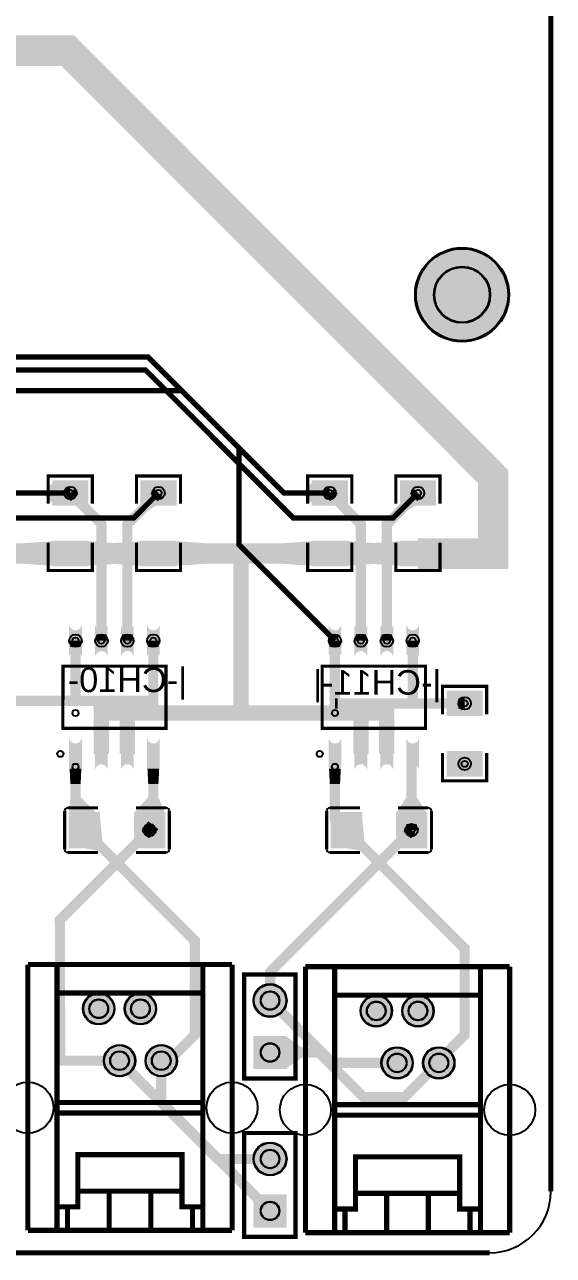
# Model space of a CAD drawing. Header units: millimetres. Extents: x 6 to 157, y 23 to 115.
# Drawn here: x 131.2 to 157.1, y 22.9 to 83.1 of the extents above; entities that cross this region are included whole.
import ezdxf

# ---------------------------------------------------------------- set-up
doc = ezdxf.new("R2010")
doc.units = ezdxf.units.MM
for name, color, linetype, true_color in [('BoardOutLine', 7, 'Continuous', 0xff00ff), ('BottomLayer', 7, 'Continuous', 0x0000ff), ('BottomSilkLayer', 7, 'Continuous', 0x66cc33), ('BottomSolderMaskLayer', 7, 'Continuous', 0xaa00ff), ('Document', 7, 'Continuous', 0xffffff), ('Hole', 7, 'Continuous', 0x222222), ('Multi-Layer', 7, 'Continuous', 0xc0c0c0), ('TopLayer', 7, 'Continuous', 0xff0000), ('TopPasteMaskLayer', 7, 'Continuous', 0x808080), ('TopSilkLayer', 7, 'Continuous', 0xffcc00), ('TopSolderMaskLayer', 7, 'Continuous', 0x800080)]:
    doc.layers.add(name, color=color, linetype=linetype, true_color=true_color)
doc.styles.get("Standard").update_dxf_attribs({"font": 'arial.ttf'})

msp = doc.modelspace()

# ---------------------------------------------------------------- hatches: boundary and pattern name
at = {"layer": 'BottomLayer'}
for points in [[(133.2617399034798, 59.937139954279814), (133.69279400558798, 60.368191516383035), (133.8695707391414, 60.11391668783335), (133.5160172720348, 59.76036322072639)], [(137.57974853949713, 60.368191516383035), (138.01080264160532, 59.937139954279814), (137.75652527305056, 59.76036322072639), (137.4029718059437, 60.11391668783335)], [(145.96176530353068, 59.937139954279814), (146.39281940563887, 60.368191516383035), (146.5695961391923, 60.11391668783335), (146.21604267208545, 59.76036322072639)], [(150.2797739395478, 60.368191516383035), (150.7108280416562, 59.937139954279814), (150.45655067310122, 59.76036322072639), (150.10299720599437, 60.11391668783335)], [(135.30607061214118, 52.93293624587238), (134.69646939293875, 52.93293624587238), (134.75127000253997, 53.23773685547371), (135.2512700025402, 53.23773685547371)], [(136.57607315214636, 52.93293624587238), (135.96647193294393, 52.93293624587238), (136.02127254254492, 53.23773685547371), (136.52127254254515, 53.23773685547371)], [(146.21539497079016, 52.71778257556514), (146.64719075438143, 53.14808991617974), (146.3082194564388, 53.24059944119881), (146.12405892811785, 53.057071374142765)], [(148.00609601219207, 52.93293624587238), (147.39649479298964, 52.93293624587238), (147.45129540259063, 53.23773685547371), (147.95129540259086, 53.23773685547371)], [(149.27609855219703, 52.93293624587238), (148.66649733299482, 52.93293624587238), (148.7212979425958, 53.23773685547371), (149.22129794259604, 53.23773685547371)], [(134.03606807213623, 52.93293624587238), (133.4264668529338, 52.93293624587238), (133.4812674625348, 52.62813563627117), (133.98126746253502, 52.62813563627117)], [(137.84607569215132, 52.93293624587238), (137.2364744729491, 52.93293624587238), (137.2912750825501, 52.62813563627117), (137.79127508255033, 52.62813563627117)], [(146.7360934721869, 52.93293624587238), (146.1264922529847, 52.93293624587238), (146.18129286258568, 52.62813563627117), (146.6812928625859, 52.62813563627117)], [(150.5461010922022, 52.93293624587238), (149.93649987299978, 52.93293624587238), (149.991300482601, 52.62813563627117), (150.49130048260122, 52.62813563627117)], [(152.78130556261112, 49.560843281686516), (152.78130556261112, 50.17044450088895), (152.4765049530099, 50.11564389128773), (152.4765049530099, 49.61564389128773)], [(137.14033274066537, 43.88073152146296), (137.5713868427738, 43.44967741935477), (137.31710947421902, 43.272900685801346), (136.96355600711195, 43.626454152908195)], [(149.9673583947167, 43.88073152146296), (150.39841249682513, 43.44967741935477), (150.14413512827036, 43.272900685801346), (149.7905816611633, 43.626454152908195)], [(144.04368808737627, 35.33502921005834), (142.46888493776987, 35.33502921005834), (143.00628651257284, 36.122430784861535), (143.50628651257307, 36.122430784861535)], [(143.8130632461266, 35.89180594361187), (142.69950977901954, 34.77825247650492), (143.63628651257318, 34.60147574295138), (143.98983997968003, 34.95502921005834)], [(135.88878333756657, 33.14498602997196), (135.8882880365761, 31.644986029972074), (135.1384531369065, 32.145234950469785), (135.13861823723664, 32.645234950469785)], [(136.4188696977394, 32.92531369062738), (135.3582016764035, 31.864660909321742), (136.24208534417062, 31.687876555753064), (136.5956388112777, 32.04142748285494)], [(149.47756159512323, 31.53702311404618), (149.47756159512323, 33.03702311404618), (148.72756159512323, 32.53702311404618), (148.72756159512323, 32.03702311404618)], [(143.25628651257307, 26.80061214122418), (143.25628651257307, 28.375415290830574), (142.46888493776987, 27.83801371602749), (142.46888493776987, 27.338013716027376)]]:
    msp.add_hatch(color=256, dxfattribs=at).paths.add_polyline_path(points)
at = {"layer": 'BottomSolderMaskLayer'}
for points in [[(150.35350520701047, 69.85013970027933, 1), (154.95510541021088, 69.85013970027933, 1)], [(142.44348488696983, 35.33502667005325, 1), (144.0690881381763, 35.33502667005325, 1)], [(134.09302768605534, 34.9349758699517, 1), (135.64382778765554, 34.9349758699517, 1)], [(136.13315976631947, 34.9349758699517, 1), (137.68395986791967, 34.9349758699517, 1)], [(147.68205486410983, 34.827025654051226, 1), (149.23285496571003, 34.827025654051226, 1)], [(149.72218694437396, 34.827025654051226, 1), (151.27298704597416, 34.827025654051226, 1)], [(135.11309372618751, 32.39497078994157, 1), (136.66389382778772, 32.39497078994157, 1)], [(137.15297180594365, 32.39497078994157, 1), (138.70377190754385, 32.39497078994157, 1)], [(142.4434848869696, 33.60787565446094), (144.06908813817654, 33.60787565446094), (144.06908813817654, 31.982272403254456), (142.4434848869696, 31.982272403254456)], [(148.702120904242, 32.287020574041094, 1), (150.2529210058422, 32.287020574041094, 1)], [(150.74199898399814, 32.287020574041094, 1), (152.29279908559835, 32.287020574041094, 1)], [(142.44348488696983, 27.58801117602229, 1), (144.0690881381763, 27.58801117602229, 1)], [(142.4434848869696, 25.860860160429866), (144.06908813817654, 25.860860160429866), (144.06908813817654, 24.235256909223494), (142.4434848869696, 24.235256909223494)]]:
    msp.add_hatch(color=256, dxfattribs=at).paths.add_polyline_path(points)
at = {"layer": 'Multi-Layer'}
for points in [[(150.40430530861067, 69.85013970027933, 1), (154.90430530861067, 69.85013970027933, 1)], [(142.46888493776993, 35.33502667005325, 1), (144.0436880873762, 35.33502667005325, 1)], [(134.11842773685544, 34.9349758699517, 1), (135.61842773685544, 34.9349758699517, 1)], [(136.15855981711957, 34.9349758699517, 1), (137.65855981711957, 34.9349758699517, 1)], [(147.70745491490993, 34.827025654051226, 1), (149.20745491490993, 34.827025654051226, 1)], [(149.74758699517406, 34.827025654051226, 1), (151.24758699517406, 34.827025654051226, 1)], [(135.13849377698762, 32.39497078994157, 1), (136.63849377698762, 32.39497078994157, 1)], [(137.17837185674375, 32.39497078994157, 1), (138.67837185674375, 32.39497078994157, 1)], [(142.46888493776987, 33.582473964947894), (144.04368808737627, 33.582473964947894), (144.04368808737627, 32.00767081534161), (142.46888493776987, 32.00767081534161)], [(148.7275209550421, 32.287020574041094, 1), (150.2275209550421, 32.287020574041094, 1)], [(150.76739903479825, 32.287020574041094, 1), (152.26739903479825, 32.287020574041094, 1)], [(142.46888493776993, 27.58801117602229, 1), (144.0436880873762, 27.58801117602229, 1)], [(142.46888493776987, 25.83545847091682), (144.04368808737627, 25.83545847091682), (144.04368808737627, 24.26065532131065), (142.46888493776987, 24.26065532131065)]]:
    msp.add_hatch(color=256, dxfattribs=at).paths.add_polyline_path(points)
at = {"layer": 'TopLayer'}
for points in [[(132.62671323342647, 60.67240792481584), (132.62671323342647, 59.63242824485644), (132.23672085344174, 60.022420624841175), (132.23672085344174, 60.282415544831)], [(132.6267716535433, 59.549123698247286), (134.32776225552448, 59.549123698247286), (134.32776225552448, 60.7566421132841), (132.6267716535433, 60.7566421132841)], [(133.4775158750317, 59.84786639573281), (133.47701803403606, 60.457465074930155), (133.17235966471935, 60.282415544831), (133.172573025146, 60.022420624841175)], [(136.94478028956064, 59.549123698247286), (138.64577089154182, 59.549123698247286), (138.64577089154182, 60.7566421132841), (136.94478028956064, 60.7566421132841)], [(137.57961899923794, 60.368061976123954), (138.01093218186452, 59.93726949453901), (137.67185674371353, 59.845143510287016), (137.48790195580386, 60.028877317754564)], [(145.32673863347713, 60.67240792481584), (145.32673863347713, 59.63242824485644), (144.9367462534924, 60.022420624841175), (144.9367462534924, 60.282415544831)], [(145.3267970535942, 59.549123698247286), (147.02778765557537, 59.549123698247286), (147.02778765557537, 60.7566421132841), (145.3267970535942, 60.7566421132841)], [(146.1775412750826, 59.84786639573281), (146.17704343408695, 60.457465074930155), (145.87238506477024, 60.282415544831), (145.87259842519688, 60.022420624841175)], [(149.64480568961153, 59.549123698247286), (151.34579629159248, 59.549123698247286), (151.34579629159248, 60.7566421132841), (149.64480568961153, 60.7566421132841)], [(150.27964439928883, 60.368061976123954), (150.71095758191518, 59.93726949453901), (150.37188214376442, 59.845143510287016), (150.18792735585475, 60.028877317754564)], [(136.94472186944358, 59.54910337820672), (137.7119837439675, 59.54910337820672), (136.98585979171958, 59.15911099822199), (136.6181813563628, 59.15911099822199)], [(149.64474726949447, 59.54910337820672), (150.41200914401838, 59.54910337820672), (149.68588519177047, 59.15911099822199), (149.31820675641347, 59.15911099822199)], [(132.62671323342647, 56.59157480314957), (132.62671323342647, 57.79913131826254), (131.12671323342647, 57.69581661163318), (131.12671323342647, 56.69581661163318)], [(132.6267716535433, 57.79911099822198), (134.32776225552448, 57.79911099822198), (134.32776225552448, 56.59159258318516), (132.6267716535433, 56.59159258318516)], [(134.32782067564153, 57.79913131826254), (134.32782067564153, 56.59157480314957), (135.82782067564153, 56.69581661163318), (135.82782067564153, 57.69581661163318)], [(136.94472186944358, 56.59157480314957), (136.94472186944358, 57.79913131826254), (135.4447218694438, 57.69581661163318), (135.4447218694438, 56.69581661163318)], [(136.94478028956064, 57.79911099822198), (138.64577089154182, 57.79911099822198), (138.64577089154182, 56.59159258318516), (136.94478028956064, 56.59159258318516)], [(138.64582931165887, 57.79913131826254), (138.64582931165887, 56.59157480314957), (140.14582931165864, 56.69581661163318), (140.14582931165864, 57.69581661163318)], [(145.32673863347713, 56.59157480314957), (145.32673863347713, 57.79913131826254), (143.82673863347713, 57.69581661163318), (143.82673863347713, 56.69581661163318)], [(145.3267970535942, 57.79911099822198), (147.02778765557537, 57.79911099822198), (147.02778765557537, 56.59159258318516), (145.3267970535942, 56.59159258318516)], [(147.0278460756922, 57.79913131826254), (147.0278460756922, 56.59157480314957), (148.5278460756922, 56.69581661163318), (148.5278460756922, 57.69581661163318)], [(149.64474726949447, 56.59157480314957), (149.64474726949447, 57.79913131826254), (148.14474726949447, 57.69581661163318), (148.14474726949447, 56.69581661163318)], [(149.64480568961153, 57.79911099822198), (151.34579629159248, 57.79911099822198), (151.34579629159248, 56.59159258318516), (149.64480568961153, 56.59159258318516)], [(134.01826263652535, 53.66370332740655, -0.7853981633974483), (133.44427228854468, 53.66370332740655), (133.44427228854468, 52.20218440436872, -0.7853981633974483), (134.01826263652535, 52.20218440436872)], [(135.2882651765303, 53.66370332740655, -0.7853981633974483), (134.71427482854963, 53.66370332740655), (134.71427482854963, 52.20218440436872, -0.7853981633974483), (135.2882651765303, 52.20218440436872)], [(136.55826771653548, 53.66370332740655, -0.7853981633974483), (135.9842773685548, 53.66370332740655), (135.9842773685548, 52.20218440436872, -0.7853981633974483), (136.55826771653548, 52.20218440436872)], [(137.82827025654043, 53.66370332740655, -0.7853981633974483), (137.25427990855977, 53.66370332740655), (137.25427990855977, 52.20218440436872, -0.7853981633974483), (137.82827025654043, 52.20218440436872)], [(146.718288036576, 53.66370332740655, -0.7853981633974483), (146.14429768859534, 53.66370332740655), (146.14429768859534, 52.20218440436872, -0.7853981633974483), (146.718288036576, 52.20218440436872)], [(147.9882905765812, 53.66370332740655, -0.7853981633974483), (147.41430022860052, 53.66370332740655), (147.41430022860052, 52.20218440436872, -0.7853981633974483), (147.9882905765812, 52.20218440436872)], [(149.25829311658615, 53.66370332740655, -0.7853981633974483), (148.68430276860548, 53.66370332740655), (148.68430276860548, 52.20218440436872, -0.7853981633974483), (149.25829311658615, 52.20218440436872)], [(150.52829565659133, 53.66370332740655, -0.7853981633974483), (149.95430530861066, 53.66370332740655), (149.95430530861066, 52.20218440436872, -0.7853981633974483), (150.52829565659133, 52.20218440436872)], [(151.93081026162054, 49.26210312420619), (153.6318008636017, 49.26210312420619), (153.6318008636017, 50.46962153924301), (151.93081026162054, 50.46962153924301)], [(134.01826263652535, 48.128016256032424, -0.7853981633974483), (133.44427228854468, 48.128016256032424), (133.44427228854468, 46.666497332994595, -0.7853981633974483), (134.01826263652535, 46.666497332994595)], [(135.2882651765303, 48.128016256032424, -0.7853981633974483), (134.71427482854963, 48.128016256032424), (134.71427482854963, 46.666497332994595, -0.7853981633974483), (135.2882651765303, 46.666497332994595)], [(136.55826771653548, 48.128016256032424, -0.7853981633974483), (135.9842773685548, 48.128016256032424), (135.9842773685548, 46.666497332994595, -0.7853981633974483), (136.55826771653548, 46.666497332994595)], [(137.82827025654043, 48.128016256032424, -0.7853981633974483), (137.25427990855977, 48.128016256032424), (137.25427990855977, 46.666497332994595, -0.7853981633974483), (137.82827025654043, 46.666497332994595)], [(146.718288036576, 48.128016256032424, -0.7853981633974483), (146.14429768859534, 48.128016256032424), (146.14429768859534, 46.666497332994595, -0.7853981633974483), (146.718288036576, 46.666497332994595)], [(147.9882905765812, 48.128016256032424, -0.7853981633974483), (147.41430022860052, 48.128016256032424), (147.41430022860052, 46.666497332994595, -0.7853981633974483), (147.9882905765812, 46.666497332994595)], [(149.25829311658615, 48.128016256032424, -0.7853981633974483), (148.68430276860548, 48.128016256032424), (148.68430276860548, 46.666497332994595, -0.7853981633974483), (149.25829311658615, 46.666497332994595)], [(150.52829565659133, 48.128016256032424, -0.7853981633974483), (149.95430530861066, 48.128016256032424), (149.95430530861066, 46.666497332994595, -0.7853981633974483), (150.52829565659133, 46.666497332994595)], [(151.93081026162054, 47.51209042418077), (153.6318008636017, 47.51209042418077), (153.6318008636017, 46.30457200914395), (151.93081026162054, 46.30457200914395)], [(134.01826263652538, 46.66651511303019), (133.44427228854465, 46.66651511303019), (133.4812674625348, 45.91651511303007), (133.98126746253502, 45.91651511303007)], [(137.82827025654046, 46.66651511303019), (137.25427990855997, 46.66651511303019), (137.2912750825501, 45.91651511303007), (137.79127508255033, 45.91651511303007)], [(146.71828803657604, 46.66651511303019), (146.14429768859554, 46.66651511303019), (146.18129286258568, 45.91651511303007), (146.6812928625859, 45.91651511303007)], [(133.42827787655574, 44.529029718059405), (134.73126746253502, 44.529029718059405), (133.98126746253502, 45.279029718059405), (133.4812674625348, 45.279029718059405)], [(138.09826517653028, 44.529029718059405), (136.61332994665986, 44.529029718059405), (137.2912750825501, 45.279029718059405), (137.79127508255033, 45.279029718059405)], [(150.92529083058162, 44.529029718059405), (149.4403556007112, 44.529029718059405), (149.93288544577103, 45.279029718059405), (150.43288544577103, 45.279029718059405)], [(134.91325882651768, 44.52905765811522), (134.91325882651768, 42.801041402082774), (133.4282702565406, 42.801041402082774), (133.4282702565406, 44.52905765811522)], [(134.91321310642638, 44.529029718059405), (134.0358674117349, 42.8010693421387), (134.81108712217429, 42.67124714249428), (135.04920751841496, 43.140233680467304)], [(136.61328422656834, 44.52905765811522), (136.61328422656834, 42.801041402082774), (138.09827279654564, 42.801041402082774), (138.09827279654564, 44.52905765811522)], [(137.1139420878842, 43.8506197612395), (137.59777749555496, 43.47978917957823), (137.79127508255033, 43.71551435102867), (137.2912750825501, 44.098732537465025)], [(147.74028448056902, 44.52905765811522), (147.74028448056902, 42.801041402082774), (146.25529591059194, 42.801041402082774), (146.25529591059194, 44.52905765811522)], [(147.74023876047772, 44.529029718059405), (146.862893065786, 42.8010693421387), (147.63811277622563, 42.67124714249428), (147.8762331724663, 43.140233680467304)], [(149.44030988061968, 44.52905765811522), (149.44030988061968, 42.801041402082774), (150.92529845059698, 42.801041402082774), (150.92529845059698, 44.52905765811522)], [(150.48768605537202, 43.66520447040887), (149.87808483616982, 43.66520447040887), (149.93288544577103, 43.970005080010196), (150.43288544577103, 43.970005080010196)], [(144.04371348742688, 33.582451104902134), (144.04371348742688, 32.007660655321274), (144.7937134874271, 32.544033528067075), (144.7937134874271, 33.044033528067075)], [(138.23011938023888, 31.708374396748695), (137.62658623317247, 33.08160020320031), (138.50702057404123, 32.94236220472442), (138.72291084582184, 32.45114554229099)], [(152.04771907543818, 31.75670307340613), (150.98704089408193, 32.81734315468623), (150.81027940055878, 31.933456946913907), (151.16384048768123, 31.579911099822084)], [(152.09720853441718, 31.81131318262635), (150.93755143510293, 32.76273304546601), (151.79887731775466, 33.02618999237984), (152.1873050546103, 32.70751333502665)], [(138.67835153670308, 32.39399542799083), (137.17835407670827, 32.39597917195829), (137.67736093472195, 31.64531877063746), (138.17736093472195, 31.644655829311546)], [(142.46885953771925, 24.417259334518576), (143.8790982981966, 25.835435610871173), (142.82141224282464, 25.835445770891397), (142.4688519177039, 25.48089916179822)]]:
    msp.add_hatch(color=256, dxfattribs=at).paths.add_polyline_path(points)
at = {"layer": 'TopPasteMaskLayer'}
for points in [[(132.7267716535432, 59.549123698247286), (133.08808737617483, 59.549123698247286), (133.18808737617474, 59.64912369824731), (133.18808737617474, 59.859690119380275), (133.28808737617464, 59.959690119380184), (133.66644653289313, 59.959690119380184), (133.76644653289304, 59.859690119380275), (133.76644653289304, 59.64912369824731), (133.86644653289295, 59.549123698247286), (134.22776225552457, 59.549123698247286), (134.32776225552448, 59.64912369824731), (134.32776225552448, 60.65664211328408), (134.22776225552457, 60.7566421132841), (132.7267716535432, 60.7566421132841), (132.6267716535433, 60.65664211328408), (132.6267716535433, 59.64912369824731)], [(137.04478028956055, 59.549123698247286), (137.40609601219217, 59.549123698247286), (137.50609601219207, 59.64912369824731), (137.50609601219207, 59.859690119380275), (137.60609601219198, 59.959690119380184), (137.98445516891047, 59.959690119380184), (138.08445516891038, 59.859690119380275), (138.08445516891038, 59.64912369824731), (138.1844551689103, 59.549123698247286), (138.5457708915419, 59.549123698247286), (138.64577089154182, 59.64912369824731), (138.64577089154182, 60.65664211328408), (138.5457708915419, 60.7566421132841), (137.04478028956055, 60.7566421132841), (136.94478028956064, 60.65664211328408), (136.94478028956064, 59.64912369824731)], [(145.4267970535941, 59.549123698247286), (145.78811277622572, 59.549123698247286), (145.88811277622563, 59.64912369824731), (145.88811277622563, 59.859690119380275), (145.98811277622553, 59.959690119380184), (146.36647193294402, 59.959690119380184), (146.46647193294393, 59.859690119380275), (146.46647193294393, 59.64912369824731), (146.56647193294384, 59.549123698247286), (146.92778765557546, 59.549123698247286), (147.02778765557537, 59.64912369824731), (147.02778765557537, 60.65664211328408), (146.92778765557546, 60.7566421132841), (145.4267970535941, 60.7566421132841), (145.3267970535942, 60.65664211328408), (145.3267970535942, 59.64912369824731)], [(149.74480568961144, 59.549123698247286), (150.10612141224306, 59.549123698247286), (150.20612141224296, 59.64912369824731), (150.20612141224296, 59.859690119380275), (150.30612141224265, 59.959690119380184), (150.68448056896136, 59.959690119380184), (150.78448056896127, 59.859690119380275), (150.78448056896127, 59.64912369824731), (150.88448056896118, 59.549123698247286), (151.24579629159257, 59.549123698247286), (151.34579629159248, 59.64912369824731), (151.34579629159248, 60.65664211328408), (151.24579629159257, 60.7566421132841), (149.74480568961144, 60.7566421132841), (149.64480568961153, 60.65664211328408), (149.64480568961153, 59.64912369824731)], [(132.7267716535432, 57.79911099822198), (133.08808737617483, 57.79911099822198), (133.18808737617474, 57.699110998221954), (133.18808737617474, 57.4885445770891), (133.28808737617464, 57.38854457708919), (133.66644653289313, 57.38854457708919), (133.76644653289304, 57.4885445770891), (133.76644653289304, 57.699110998221954), (133.86644653289295, 57.79911099822198), (134.22776225552457, 57.79911099822198), (134.32776225552448, 57.699110998221954), (134.32776225552448, 56.691592583185184), (134.22776225552457, 56.59159258318516), (132.7267716535432, 56.59159258318516), (132.6267716535433, 56.691592583185184), (132.6267716535433, 57.699110998221954)], [(137.04478028956055, 57.79911099822198), (137.40609601219217, 57.79911099822198), (137.50609601219207, 57.699110998221954), (137.50609601219207, 57.4885445770891), (137.60609601219198, 57.38854457708919), (137.98445516891047, 57.38854457708919), (138.08445516891038, 57.4885445770891), (138.08445516891038, 57.699110998221954), (138.1844551689103, 57.79911099822198), (138.5457708915419, 57.79911099822198), (138.64577089154182, 57.699110998221954), (138.64577089154182, 56.691592583185184), (138.5457708915419, 56.59159258318516), (137.04478028956055, 56.59159258318516), (136.94478028956064, 56.691592583185184), (136.94478028956064, 57.699110998221954)], [(145.4267970535941, 57.79911099822198), (145.78811277622572, 57.79911099822198), (145.88811277622563, 57.699110998221954), (145.88811277622563, 57.4885445770891), (145.98811277622553, 57.38854457708919), (146.36647193294402, 57.38854457708919), (146.46647193294393, 57.4885445770891), (146.46647193294393, 57.699110998221954), (146.56647193294384, 57.79911099822198), (146.92778765557546, 57.79911099822198), (147.02778765557537, 57.699110998221954), (147.02778765557537, 56.691592583185184), (146.92778765557546, 56.59159258318516), (145.4267970535941, 56.59159258318516), (145.3267970535942, 56.691592583185184), (145.3267970535942, 57.699110998221954)], [(149.74480568961144, 57.79911099822198), (150.10612141224306, 57.79911099822198), (150.20612141224296, 57.699110998221954), (150.20612141224296, 57.4885445770891), (150.30612141224265, 57.38854457708919), (150.68448056896136, 57.38854457708919), (150.78448056896127, 57.4885445770891), (150.78448056896127, 57.699110998221954), (150.88448056896118, 57.79911099822198), (151.24579629159257, 57.79911099822198), (151.34579629159248, 57.699110998221954), (151.34579629159248, 56.691592583185184), (151.24579629159257, 56.59159258318516), (149.74480568961144, 56.59159258318516), (149.64480568961153, 56.691592583185184), (149.64480568961153, 57.699110998221954)], [(134.01826263652535, 53.66370332740655, -0.7853981633974483), (133.44427228854468, 53.66370332740655), (133.44427228854468, 52.20218440436872, -0.7853981633974483), (134.01826263652535, 52.20218440436872)], [(135.2882651765303, 53.66370332740655, -0.7853981633974483), (134.71427482854963, 53.66370332740655), (134.71427482854963, 52.20218440436872, -0.7853981633974483), (135.2882651765303, 52.20218440436872)], [(136.55826771653548, 53.66370332740655, -0.7853981633974483), (135.9842773685548, 53.66370332740655), (135.9842773685548, 52.20218440436872, -0.7853981633974483), (136.55826771653548, 52.20218440436872)], [(137.82827025654043, 53.66370332740655, -0.7853981633974483), (137.25427990855977, 53.66370332740655), (137.25427990855977, 52.20218440436872, -0.7853981633974483), (137.82827025654043, 52.20218440436872)], [(146.718288036576, 53.66370332740655, -0.7853981633974483), (146.14429768859534, 53.66370332740655), (146.14429768859534, 52.20218440436872, -0.7853981633974483), (146.718288036576, 52.20218440436872)], [(147.9882905765812, 53.66370332740655, -0.7853981633974483), (147.41430022860052, 53.66370332740655), (147.41430022860052, 52.20218440436872, -0.7853981633974483), (147.9882905765812, 52.20218440436872)], [(149.25829311658615, 53.66370332740655, -0.7853981633974483), (148.68430276860548, 53.66370332740655), (148.68430276860548, 52.20218440436872, -0.7853981633974483), (149.25829311658615, 52.20218440436872)], [(150.52829565659133, 53.66370332740655, -0.7853981633974483), (149.95430530861066, 53.66370332740655), (149.95430530861066, 52.20218440436872, -0.7853981633974483), (150.52829565659133, 52.20218440436872)], [(152.03081026162045, 49.26210312420619), (152.39212598425206, 49.26210312420619), (152.49212598425197, 49.362103124206214), (152.49212598425197, 49.57266954533907), (152.59212598425188, 49.67266954533898), (152.97048514097037, 49.67266954533898), (153.07048514097028, 49.57266954533907), (153.07048514097028, 49.362103124206214), (153.1704851409702, 49.26210312420619), (153.5318008636018, 49.26210312420619), (153.6318008636017, 49.362103124206214), (153.6318008636017, 50.369621539242985), (153.5318008636018, 50.46962153924301), (152.03081026162045, 50.46962153924301), (151.93081026162054, 50.369621539242985), (151.93081026162054, 49.362103124206214)], [(134.01826263652535, 48.128016256032424, -0.7853981633974483), (133.44427228854468, 48.128016256032424), (133.44427228854468, 46.666497332994595, -0.7853981633974483), (134.01826263652535, 46.666497332994595)], [(135.2882651765303, 48.128016256032424, -0.7853981633974483), (134.71427482854963, 48.128016256032424), (134.71427482854963, 46.666497332994595, -0.7853981633974483), (135.2882651765303, 46.666497332994595)], [(136.55826771653548, 48.128016256032424, -0.7853981633974483), (135.9842773685548, 48.128016256032424), (135.9842773685548, 46.666497332994595, -0.7853981633974483), (136.55826771653548, 46.666497332994595)], [(137.82827025654043, 48.128016256032424, -0.7853981633974483), (137.25427990855977, 48.128016256032424), (137.25427990855977, 46.666497332994595, -0.7853981633974483), (137.82827025654043, 46.666497332994595)], [(146.718288036576, 48.128016256032424, -0.7853981633974483), (146.14429768859534, 48.128016256032424), (146.14429768859534, 46.666497332994595, -0.7853981633974483), (146.718288036576, 46.666497332994595)], [(147.9882905765812, 48.128016256032424, -0.7853981633974483), (147.41430022860052, 48.128016256032424), (147.41430022860052, 46.666497332994595, -0.7853981633974483), (147.9882905765812, 46.666497332994595)], [(149.25829311658615, 48.128016256032424, -0.7853981633974483), (148.68430276860548, 48.128016256032424), (148.68430276860548, 46.666497332994595, -0.7853981633974483), (149.25829311658615, 46.666497332994595)], [(150.52829565659133, 48.128016256032424, -0.7853981633974483), (149.95430530861066, 48.128016256032424), (149.95430530861066, 46.666497332994595, -0.7853981633974483), (150.52829565659133, 46.666497332994595)], [(152.03081026162045, 47.51209042418077), (152.39212598425206, 47.51209042418077), (152.49212598425197, 47.41209042418075), (152.49212598425197, 47.20152400304789), (152.59212598425188, 47.101524003047984), (152.97048514097037, 47.101524003047984), (153.07048514097028, 47.20152400304789), (153.07048514097028, 47.41209042418075), (153.1704851409702, 47.51209042418077), (153.5318008636018, 47.51209042418077), (153.6318008636017, 47.41209042418075), (153.6318008636017, 46.404572009143976), (153.5318008636018, 46.30457200914395), (152.03081026162045, 46.30457200914395), (151.93081026162054, 46.404572009143976), (151.93081026162054, 47.41209042418075)], [(134.91325882651768, 44.4290576581152), (134.91325882651768, 44.058801117602115), (134.81325882651754, 43.958801117602206), (134.5083566167134, 43.958801117602206), (134.40835661671326, 43.858801117602184), (134.40835661671326, 43.47129794259581), (134.5083566167134, 43.3712979425959), (134.81325882651754, 43.3712979425959), (134.91325882651768, 43.27129794259588), (134.91325882651768, 42.9010414020828), (134.81325882651754, 42.801041402082774), (133.5282702565405, 42.801041402082774), (133.4282702565406, 42.9010414020828), (133.4282702565406, 44.4290576581152), (133.5282702565405, 44.52905765811522), (134.81325882651754, 44.52905765811522)], [(136.61328422656834, 44.4290576581152), (136.61328422656834, 44.058801117602115), (136.71328422656848, 43.958801117602206), (137.01818643637284, 43.958801117602206), (137.11818643637298, 43.858801117602184), (137.11818643637298, 43.47129794259581), (137.01818643637284, 43.3712979425959), (136.71328422656848, 43.3712979425959), (136.61328422656834, 43.27129794259588), (136.61328422656834, 42.9010414020828), (136.71328422656848, 42.801041402082774), (137.99827279654573, 42.801041402082774), (138.09827279654564, 42.9010414020828), (138.09827279654564, 44.4290576581152), (137.99827279654573, 44.52905765811522), (136.71328422656848, 44.52905765811522)], [(147.74028448056902, 44.4290576581152), (147.74028448056902, 44.058801117602115), (147.64028448056888, 43.958801117602206), (147.3353822707645, 43.958801117602206), (147.23538227076438, 43.858801117602184), (147.23538227076438, 43.47129794259581), (147.3353822707645, 43.3712979425959), (147.64028448056888, 43.3712979425959), (147.74028448056902, 43.27129794259588), (147.74028448056902, 42.9010414020828), (147.64028448056888, 42.801041402082774), (146.35529591059185, 42.801041402082774), (146.25529591059194, 42.9010414020828), (146.25529591059194, 44.4290576581152), (146.35529591059185, 44.52905765811522), (147.64028448056888, 44.52905765811522)], [(149.44030988061968, 44.4290576581152), (149.44030988061968, 44.058801117602115), (149.54030988061982, 43.958801117602206), (149.84521209042418, 43.958801117602206), (149.94521209042432, 43.858801117602184), (149.94521209042432, 43.47129794259581), (149.84521209042418, 43.3712979425959), (149.54030988061982, 43.3712979425959), (149.44030988061968, 43.27129794259588), (149.44030988061968, 42.9010414020828), (149.54030988061982, 42.801041402082774), (150.82529845059707, 42.801041402082774), (150.92529845059698, 42.9010414020828), (150.92529845059698, 44.4290576581152), (150.82529845059707, 44.52905765811522), (149.54030988061982, 44.52905765811522)]]:
    msp.add_hatch(color=256, dxfattribs=at).paths.add_polyline_path(points)
at = {"layer": 'TopSolderMaskLayer'}
for points in [[(150.35350520701047, 69.85013970027933, 1), (154.95510541021088, 69.85013970027933, 1)], [(132.5909914557733, 59.53109193407079), (134.36354245329449, 59.53109193407079), (134.36354245329449, 60.77467236033783), (132.5909914557733, 60.77467236033783)], [(136.90900009179063, 59.53109193407079), (138.68155108931182, 59.53109193407079), (138.68155108931182, 60.77467236033783), (136.90900009179063, 60.77467236033783)], [(145.29101685582418, 59.53109193407079), (147.06356785334538, 59.53109193407079), (147.06356785334538, 60.77467236033783), (145.29101685582418, 60.77467236033783)], [(149.60902549184152, 59.53109193407079), (151.3815764893625, 59.53109193407079), (151.3815764893625, 60.77467236033783), (149.60902549184152, 60.77467236033783)], [(132.5909914557733, 57.817142762398475), (134.36354245329449, 57.817142762398475), (134.36354245329449, 56.573562336131545), (132.5909914557733, 56.573562336131545)], [(136.90900009179063, 57.817142762398475), (138.68155108931182, 57.817142762398475), (138.68155108931182, 56.573562336131545), (136.90900009179063, 56.573562336131545)], [(145.29101685582418, 57.817142762398475), (147.06356785334538, 57.817142762398475), (147.06356785334538, 56.573562336131545), (145.29101685582418, 56.573562336131545)], [(149.60902549184152, 57.817142762398475), (151.3815764893625, 57.817142762398475), (151.3815764893625, 56.573562336131545), (149.60902549184152, 56.573562336131545)], [(134.04366268732545, 53.68194085421078, -0.7853981633974483), (133.41887223774458, 53.68194085421078), (133.41887223774458, 52.18394687756461, -0.7853981633974483), (134.04366268732545, 52.18394687756461)], [(135.3136652273304, 53.68194085421078, -0.7853981633974483), (134.68887477774953, 53.68194085421078), (134.68887477774953, 52.18394687756461, -0.7853981633974483), (135.3136652273304, 52.18394687756461)], [(136.58366776733558, 53.68194085421078, -0.7853981633974483), (135.9588773177547, 53.68194085421078), (135.9588773177547, 52.18394687756461, -0.7853981633974483), (136.58366776733558, 52.18394687756461)], [(137.85367030734054, 53.68194085421078, -0.7853981633974483), (137.22887985775967, 53.68194085421078), (137.22887985775967, 52.18394687756461, -0.7853981633974483), (137.85367030734054, 52.18394687756461)], [(146.7436880873761, 53.68194085421078, -0.7853981633974483), (146.11889763779524, 53.68194085421078), (146.11889763779524, 52.18394687756461, -0.7853981633974483), (146.7436880873761, 52.18394687756461)], [(148.0136906273813, 53.68194085421078, -0.7853981633974483), (147.38890017780042, 53.68194085421078), (147.38890017780042, 52.18394687756461, -0.7853981633974483), (148.0136906273813, 52.18394687756461)], [(149.28369316738625, 53.68194085421078, -0.7853981633974483), (148.65890271780538, 53.68194085421078), (148.65890271780538, 52.18394687756461, -0.7853981633974483), (149.28369316738625, 52.18394687756461)], [(150.55369570739143, 53.68194085421078, -0.7853981633974483), (149.92890525781056, 53.68194085421078), (149.92890525781056, 52.18394687756461, -0.7853981633974483), (150.55369570739143, 52.18394687756461)], [(151.89503006385053, 49.24407136002969), (153.66758106137172, 49.24407136002969), (153.66758106137172, 50.487651786296624), (151.89503006385053, 50.487651786296624)], [(134.04366268732545, 48.14625378283665, -0.7853981633974483), (133.41887223774458, 48.14625378283665), (133.41887223774458, 46.64825980619048, -0.7853981633974483), (134.04366268732545, 46.64825980619048)], [(135.3136652273304, 48.14625378283665, -0.7853981633974483), (134.68887477774953, 48.14625378283665), (134.68887477774953, 46.64825980619048, -0.7853981633974483), (135.3136652273304, 46.64825980619048)], [(136.58366776733558, 48.14625378283665, -0.7853981633974483), (135.9588773177547, 48.14625378283665), (135.9588773177547, 46.64825980619048, -0.7853981633974483), (136.58366776733558, 46.64825980619048)], [(137.85367030734054, 48.14625378283665, -0.7853981633974483), (137.22887985775967, 48.14625378283665), (137.22887985775967, 46.64825980619048, -0.7853981633974483), (137.85367030734054, 46.64825980619048)], [(146.7436880873761, 48.14625378283665, -0.7853981633974483), (146.11889763779524, 48.14625378283665), (146.11889763779524, 46.64825980619048, -0.7853981633974483), (146.7436880873761, 46.64825980619048)], [(148.0136906273813, 48.14625378283665, -0.7853981633974483), (147.38890017780042, 48.14625378283665), (147.38890017780042, 46.64825980619048, -0.7853981633974483), (148.0136906273813, 46.64825980619048)], [(149.28369316738625, 48.14625378283665, -0.7853981633974483), (148.65890271780538, 48.14625378283665), (148.65890271780538, 46.64825980619048, -0.7853981633974483), (149.28369316738625, 46.64825980619048)], [(150.55369570739143, 48.14625378283665, -0.7853981633974483), (149.92890525781056, 48.14625378283665), (149.92890525781056, 46.64825980619048, -0.7853981633974483), (150.55369570739143, 46.64825980619048)], [(151.89503006385053, 47.53012218835727), (153.66758106137172, 47.53012218835727), (153.66758106137172, 46.28654176209034), (151.89503006385053, 46.28654176209034)], [(134.93866104956214, 44.554460322435034), (134.93866104956214, 42.77564321808245), (133.40287324688234, 42.77564321808245), (133.40287324688234, 44.554460322435034)], [(136.5878820035241, 44.554460322435034), (136.5878820035241, 42.77564321808245), (138.1236698062039, 42.77564321808245), (138.1236698062039, 44.554460322435034)], [(147.76568670361348, 44.554460322435034), (147.76568670361348, 42.77564321808245), (146.22989890093368, 42.77564321808245), (146.22989890093368, 44.554460322435034)], [(149.41490765757544, 44.554460322435034), (149.41490765757544, 42.77564321808245), (150.95069546025525, 42.77564321808245), (150.95069546025525, 44.554460322435034)], [(142.44348488696983, 35.33502667005325, 1), (144.0690881381763, 35.33502667005325, 1)], [(134.09302768605534, 34.9349758699517, 1), (135.64382778765554, 34.9349758699517, 1)], [(136.13315976631947, 34.9349758699517, 1), (137.68395986791967, 34.9349758699517, 1)], [(147.68205486410983, 34.827025654051226, 1), (149.23285496571003, 34.827025654051226, 1)], [(149.72218694437396, 34.827025654051226, 1), (151.27298704597416, 34.827025654051226, 1)], [(135.11309372618751, 32.39497078994157, 1), (136.66389382778772, 32.39497078994157, 1)], [(137.15297180594365, 32.39497078994157, 1), (138.70377190754385, 32.39497078994157, 1)], [(142.4434848869696, 33.60787565446094), (144.06908813817654, 33.60787565446094), (144.06908813817654, 31.982272403254456), (142.4434848869696, 31.982272403254456)], [(148.702120904242, 32.287020574041094, 1), (150.2529210058422, 32.287020574041094, 1)], [(150.74199898399814, 32.287020574041094, 1), (152.29279908559835, 32.287020574041094, 1)], [(142.44348488696983, 27.58801117602229, 1), (144.0690881381763, 27.58801117602229, 1)], [(142.4434848869696, 25.860860160429866), (144.06908813817654, 25.860860160429866), (144.06908813817654, 24.235256909223494), (142.4434848869696, 24.235256909223494)]]:
    msp.add_hatch(color=256, dxfattribs=at).paths.add_polyline_path(points)

# ---------------------------------------------------------------- linework, layer by layer
at = {"layer": 'BoardOutLine', "const_width": 0.25400050800101603}
for points in [[(157.00030480060968, 112.00022860045715), (157.00030480060968, 26.000050800101576)], [(154.00030480060968, 23.000050800101462), (10.000025400050845, 23.000050800101462)]]:
    msp.add_lwpolyline(points, dxfattribs=at)
at = {"layer": 'BoardOutLine'}
msp.add_arc((154.00030480060968, 26.000050800101462), 3.0000000000000004, 270, 0, dxfattribs=at)
at = {"layer": 'BottomLayer'}
for points, const_width in [([(33.02006604013218, 84.45516891033776), (33.02006604013218, 82.29616459232909), (34.41706883413758, 80.89916179832358), (39.370078740157396, 80.89916179832358), (55.118110236220446, 65.15113030226053), (138.93827787655573, 65.15113030226053), (141.732283464567, 62.35712471424938), (141.732283464567, 57.632715265430534), (146.43129286258568, 52.93370586741173)], 0.25999491998984003), ([(133.4772669545339, 60.15265430530849), (135.00127000253997, 58.62865125730241), (135.00127000253997, 52.93294386588764)], 0.5), ([(137.79527559055123, 60.15265430530849), (136.27127254254515, 58.62865125730241), (136.27127254254515, 52.93294386588764)], 0.5), ([(146.17729235458478, 60.15265430530849), (147.70129540259086, 58.62865125730241), (147.70129540259086, 52.93294386588764)], 0.5), ([(150.49530099060212, 60.15265430530849), (148.9712979425958, 58.62865125730241), (148.9712979425958, 52.93294386588764)], 0.5), ([(130.04826009652015, 49.99263398526796), (133.73126746253502, 49.99263398526796), (133.73126746253502, 52.93368046736089)], 0.5), ([(133.73126746253502, 49.99263398526796), (137.5412750825501, 49.99263398526796), (137.5412750825501, 52.93370586741173)], 0.5), ([(150.241300482601, 49.8653797307594), (146.43129286258568, 49.8653797307594), (146.43129286258568, 52.93370586741173)], 0.5), ([(152.78130556261112, 49.865633731267394), (150.241300482601, 49.865633731267394), (150.241300482601, 52.93368046736089)], 0.5), ([(146.55829311658636, 49.865633731267394), (146.43129286258568, 49.8653797307594)], 0.5), ([(137.35585471170953, 43.66522733045463), (132.96926593853186, 39.27863855727708), (132.97942595885183, 32.39522479044956), (135.88773177546364, 32.39522479044956)], 0.5), ([(150.18288036576087, 43.66517653035294), (143.25628651257307, 36.738582677165255), (143.25628651257307, 35.33502667005325)], 0.5), ([(143.25628651257307, 35.33502667005325), (146.30429260858523, 32.287020574041094), (149.4775209550421, 32.287020574041094)], 0.5), ([(135.88849377698762, 32.39497078994157), (140.69545339090678, 27.58801117602229), (143.25628651257307, 27.58801117602229)], 0.5)]:
    msp.add_lwpolyline(points, dxfattribs=dict(at, const_width=const_width))
at = {"layer": 'BottomSolderMaskLayer'}
for centre, radius in [((152.65430530861067, 69.85013970027933), 2.300800101600204), ((152.65430530861067, 69.85013970027933), 1.380493047724447), ((143.25628651257307, 35.33502667005325), 0.8128016256032513), ((134.86842773685544, 34.9349758699517), 0.7754000508001018), ((136.90855981711957, 34.9349758699517), 0.7754000508001018), ((143.25628651257307, 35.33507747015494), 0.45883962735667416), ((148.45745491490993, 34.827025654051226), 0.7754000508001018), ((150.49758699517406, 34.827025654051226), 0.7754000508001018), ((134.86830073660144, 34.935077470154965), 0.4652531606138482), ((136.90843281686557, 34.935077470154965), 0.4652531606138482), ((148.4573279146557, 34.8270764541528), 0.4652531606138482), ((150.49745999492006, 34.8270764541528), 0.4652531606138482), ((135.88849377698762, 32.39497078994157), 0.7754000508001018), ((137.92837185674375, 32.39497078994157), 0.7754000508001018), ((143.25628651257307, 32.795072390144696), 0.45883962735667416), ((135.88836677673362, 32.39507239014472), 0.4652531606138482), ((137.92824485648975, 32.39507239014472), 0.4652531606138482), ((149.4775209550421, 32.287020574041094), 0.7754000508001018), ((149.4773939547881, 32.28707137414267), 0.4652531606138482), ((151.51739903479825, 32.287020574041094), 0.7754000508001018), ((151.51727203454425, 32.28707137414267), 0.4652531606138482), ((143.25628651257307, 27.58801117602229), 0.8128016256032513), ((143.25628651257307, 27.588061976123868), 0.45883962735667416), ((143.25628651257307, 25.048056896113735), 0.45883962735667416)]:
    msp.add_circle(centre, radius, dxfattribs=at)
at = {"layer": 'Document'}
for centre in [(133.73126746253502, 46.76758953517901), (146.43129286258568, 46.76758953517901)]:
    msp.add_circle(centre, 0.15011430022860048, dxfattribs=at)
at = {"layer": 'Hole'}
for centre in [(133.4772669545339, 60.15265430530849), (137.79527559055123, 60.15265430530849), (146.17729235458478, 60.15265430530849), (150.49530099060212, 60.15265430530849), (133.73126746253502, 52.93294386588764), (135.00127000253997, 52.93294386588764), (136.27127254254515, 52.93294386588764), (137.5412750825501, 52.93294386588764), (146.43129286258568, 52.93294386588764), (147.70129540259086, 52.93294386588764), (148.9712979425958, 52.93294386588764), (150.241300482601, 52.93294386588764), (152.78130556261112, 49.865633731267394), (152.78130556261112, 46.90830581661157), (137.35585471170953, 43.66522733045463), (150.18288036576087, 43.66522733045463)]:
    msp.add_circle(centre, 0.15240030480060962, dxfattribs=at)
at = {"layer": 'Multi-Layer'}
for centre, radius in [((152.65430530861067, 69.85013970027933), 2.2500000000000004), ((152.65430530861067, 69.85013970027933), 1.3500127000254003), ((133.4772669545339, 60.15265430530849), 0.30480060960121924), ((137.79527559055123, 60.15265430530849), 0.30480060960121924), ((146.17729235458478, 60.15265430530849), 0.30480060960121924), ((150.49530099060212, 60.15265430530849), 0.30480060960121924), ((133.73126746253502, 52.93294386588764), 0.30480060960121924), ((135.00127000253997, 52.93294386588764), 0.30480060960121924), ((136.27127254254515, 52.93294386588764), 0.30480060960121924), ((137.5412750825501, 52.93294386588764), 0.30480060960121924), ((146.43129286258568, 52.93294386588764), 0.30480060960121924), ((147.70129540259086, 52.93294386588764), 0.30480060960121924), ((148.9712979425958, 52.93294386588764), 0.30480060960121924), ((150.241300482601, 52.93294386588764), 0.30480060960121924), ((152.78130556261112, 49.865633731267394), 0.30480060960121924), ((152.78130556261112, 46.90830581661157), 0.30480060960121924), ((137.35585471170953, 43.66522733045463), 0.30480060960121924), ((150.18288036576087, 43.66522733045463), 0.30480060960121924), ((143.25628651257307, 35.33502667005325), 0.7874015748031498), ((134.86842773685544, 34.9349758699517), 0.7500000000000001), ((136.90855981711957, 34.9349758699517), 0.7500000000000001), ((143.25628651257307, 35.33507747015494), 0.4445008890017781), ((148.45745491490993, 34.827025654051226), 0.7500000000000001), ((150.49758699517406, 34.827025654051226), 0.7500000000000001), ((134.86830073660144, 34.935077470154965), 0.4500127000254001), ((136.90843281686557, 34.935077470154965), 0.4500127000254001), ((148.4573279146557, 34.8270764541528), 0.4500127000254001), ((150.49745999492006, 34.8270764541528), 0.4500127000254001), ((135.88849377698762, 32.39497078994157), 0.7500000000000001), ((137.92837185674375, 32.39497078994157), 0.7500000000000001), ((143.25628651257307, 32.795072390144696), 0.4445008890017781), ((135.88836677673362, 32.39507239014472), 0.4500127000254001), ((137.92824485648975, 32.39507239014472), 0.4500127000254001), ((149.4775209550421, 32.287020574041094), 0.7500000000000001), ((149.4773939547881, 32.28707137414267), 0.4500127000254001), ((151.51739903479825, 32.287020574041094), 0.7500000000000001), ((151.51727203454425, 32.28707137414267), 0.4500127000254001), ((131.3985267970536, 30.094996189992344), 1.2500127000254), ((141.3985267970536, 30.094996189992344), 1.2500127000254), ((144.98755397510786, 29.987045974091984), 1.2500127000254), ((154.98755397510786, 29.987045974091984), 1.2500127000254), ((143.25628651257307, 27.58801117602229), 0.7874015748031498), ((143.25628651257307, 27.588061976123868), 0.4445008890017781), ((143.25628651257307, 25.048056896113735), 0.4445008890017781)]:
    msp.add_circle(centre, radius, dxfattribs=at)
at = {"layer": 'TopLayer'}
for points, const_width in [([(150.49530099060212, 57.195834391668654), (154.17830835661675, 57.195834391668654), (154.17830835661675, 60.96012192024375), (133.35026670053344, 81.78816357632707), (114.9352298704598, 81.78816357632707), (112.64922529845057, 84.0741681483363), (112.64922529845057, 96.13919227838448), (101.85420370840734, 106.93421386842772), (95.57785115570232, 106.93421386842772), (95.46863093726188, 107.04343408686805)], 1.5000000000000002), ([(137.79527559055123, 60.15240030480061), (136.5709931419865, 58.928117856235644), (129.15925831851678, 58.928117856235644), (123.19024638049268, 64.89712979425951), (111.37922275844562, 64.89712979425951), (108.99161798323598, 67.28473456946915), (108.99161798323598, 69.13639827279655)], 0.25999491998984003), ([(133.4772669545339, 60.15240030480061), (128.69697739395497, 60.15240030480061), (123.31724663449336, 65.5321310642621), (111.50622301244607, 65.5321310642621), (109.64185928371853, 67.39649479298953), (109.64185928371853, 69.13639827279655)], 0.25999491998984003), ([(150.49530099060212, 60.15240030480061), (149.27101854203715, 58.928117856235644), (144.39928879857757, 58.928117856235644), (137.16027432054875, 66.16713233426458), (111.63322326644652, 66.16713233426458), (110.29210058420131, 67.50825501651002), (110.29210058420131, 69.13639827279655)], 0.25999491998984003), ([(146.17729235458478, 60.15240030480061), (143.93700787401576, 60.15240030480061), (137.2872745745492, 66.80213360426717), (111.76022352044697, 66.80213360426717), (110.94234188468363, 67.6200152400304), (110.94234188468363, 69.13639827279655)], 0.25999491998984003), ([(12.446024892049763, 57.195834391668654), (12.446024892049763, 57.195834391668654), (150.49530099060212, 57.195834391668654)], 1), ([(141.8288036576073, 57.195834391668654), (141.8288036576073, 49.40309880619759), (135.00127000253997, 49.40309880619759), (135.00127000253997, 48.768097536195), (135.00127000253997, 47.39649479298953)], 0.7500127000254001), ([(136.27127254254515, 49.40309880619759), (136.27127254254515, 48.768097536195), (136.27127254254515, 47.39649479298953)], 0.7500127000254001), ([(141.8288036576073, 49.40309880619759), (148.9712979425958, 49.40309880619759), (148.9712979425958, 47.39649479298953)], 0.7500127000254001), ([(147.70129540259086, 49.40309880619759), (147.70129540259086, 48.64109728219455), (147.70129540259086, 47.39649479298953)], 0.7500127000254001), ([(133.73126746253502, 47.39649479298953), (133.73126746253502, 43.66522733045463), (134.17068834137672, 43.66522733045463)], 0.5), ([(137.5412750825501, 47.39649479298953), (137.5412750825501, 43.66522733045463), (137.35585471170953, 43.66522733045463)], 0.5), ([(146.43129286258568, 47.39649479298953), (146.43129286258568, 44.23164846329689), (146.99771399542783, 43.66522733045463)], 0.5), ([(150.241300482601, 47.39649479298953), (150.18288036576087, 47.33807467614929), (150.18288036576087, 43.66522733045463)], 0.5), ([(134.17068834137672, 43.66522733045463), (139.57327914655843, 38.262636525273024), (139.57327914655843, 33.65506731013454), (138.31343662687323, 32.39522479044956), (137.92735585471178, 32.39522479044956)], 0.5), ([(146.99771399542783, 43.66522733045463), (152.78130556261112, 37.88163576327145), (152.78130556261112, 33.65506731013454), (151.51638303276627, 32.39014478028946), (151.51638303276627, 32.28600457200912)], 0.5), ([(137.92735585471178, 32.39522479044956), (137.92735585471178, 30.375920751841477), (143.25628651257307, 25.046990093980185)], 0.5), ([(151.51638303276627, 32.28600457200912), (149.8374396748793, 30.607061214122382), (147.8282956565913, 30.607061214122382), (145.64135128270277, 32.794005588011146), (143.25628651257307, 32.794005588011146)], 0.5)]:
    msp.add_lwpolyline(points, dxfattribs=dict(at, const_width=const_width))
at = {"layer": 'TopSilkLayer'}
for points, const_width in [([(132.39817119634222, 59.625323850647646), (132.39817119634222, 60.98524257048507), (134.55636271272556, 60.98524257048507), (134.55636271272556, 59.625323850647646)], 0.15240030480060962), ([(136.71617983235956, 59.625323850647646), (136.71617983235956, 60.98524257048507), (138.8743713487429, 60.98524257048507), (138.8743713487429, 59.625323850647646)], 0.15240030480060962), ([(145.0981965963931, 59.625323850647646), (145.0981965963931, 60.98524257048507), (147.25638811277645, 60.98524257048507), (147.25638811277645, 59.625323850647646)], 0.15240030480060962), ([(149.41620523241045, 59.625323850647646), (149.41620523241045, 60.98524257048507), (151.57439674879356, 60.98524257048507), (151.57439674879356, 59.625323850647646)], 0.15240030480060962), ([(132.39817119634222, 57.722910845821616), (132.39817119634222, 56.36299212598419), (134.55636271272556, 56.36299212598419), (134.55636271272556, 57.722910845821616)], 0.15240030480060962), ([(136.71617983235956, 57.722910845821616), (136.71617983235956, 56.36299212598419), (138.8743713487429, 56.36299212598419), (138.8743713487429, 57.722910845821616)], 0.15240030480060962), ([(145.0981965963931, 57.722910845821616), (145.0981965963931, 56.36299212598419), (147.25638811277645, 56.36299212598419), (147.25638811277645, 57.722910845821616)], 0.15240030480060962), ([(149.41620523241045, 57.722910845821616), (149.41620523241045, 56.36299212598419), (151.57439674879356, 56.36299212598419), (151.57439674879356, 57.722910845821616)], 0.15240030480060962), ([(151.70220980441945, 49.33830327660655), (151.70220980441945, 50.698221996443976), (153.8604013208028, 50.698221996443976), (153.8604013208028, 49.33830327660655)], 0.15240030480060962), ([(151.70220980441945, 47.43589027178041), (151.70220980441945, 46.0759715519431), (153.8604013208028, 46.0759715519431), (153.8604013208028, 47.43589027178041)], 0.15240030480060962), ([(133.19966979933974, 44.60525781051558), (133.19966979933974, 42.72484124968241)], 0.15240030480060962), ([(134.83705867411732, 44.75765811531619), (133.35207010414024, 44.75765811531619)], 0.15240030480060962), ([(136.6894843789687, 44.75765811531619), (138.174472948946, 44.75765811531619)], 0.15240030480060962), ([(138.3268732537465, 44.60525781051558), (138.3268732537465, 42.72484124968241)], 0.15240030480060962), ([(146.02669545339108, 44.60525781051558), (146.02669545339108, 42.72484124968241)], 0.15240030480060962), ([(147.66408432816866, 44.75765811531619), (146.17909575819158, 44.75765811531619)], 0.15240030480060962), ([(149.51651003302004, 44.75765811531619), (151.00149860299734, 44.75765811531619)], 0.15240030480060962), ([(151.15389890779784, 44.60525781051558), (151.15389890779784, 42.72484124968241)], 0.15240030480060962), ([(133.35207010414024, 42.572440944881805), (134.83705867411732, 42.572440944881805)], 0.15240030480060962), ([(138.174472948946, 42.572440944881805), (136.6894843789687, 42.572440944881805)], 0.15240030480060962), ([(146.17909575819158, 42.572440944881805), (147.66408432816866, 42.572440944881805)], 0.15240030480060962), ([(151.00149860299734, 42.572440944881805), (149.51651003302004, 42.572440944881805)], 0.15240030480060962), ([(131.3983997967996, 37.09507239014465), (141.39837439674898, 37.09507239014465)], 0.25400050800101603), ([(131.3983997967996, 37.09507239014465), (131.3983997967996, 24.09507239014465)], 0.25400050800101603), ([(132.828346456693, 24.105054610109164), (132.828346456693, 37.10502921005832)], 0.25400050800101603), ([(139.9683769367541, 24.10510541021074), (139.9683769367541, 37.10508001016001)], 0.25400050800101603), ([(141.39837439674898, 24.095097790195496), (141.39837439674898, 37.09507239014465)], 0.25400050800101603), ([(144.98742697485386, 36.987071374142715), (154.98740157480324, 36.987071374142715)], 0.25400050800101603), ([(144.98742697485386, 36.987071374142715), (144.98742697485386, 23.987071374142715)], 0.25400050800101603), ([(146.41737363474726, 23.997053594107115), (146.41737363474726, 36.99702819405627)], 0.25400050800101603), ([(153.55740411480838, 23.99710439420869), (153.55740411480838, 36.997078994157846)], 0.25400050800101603), ([(154.98740157480324, 23.987096774193446), (154.98740157480324, 36.987071374142715)], 0.25400050800101603), ([(139.9683769367541, 35.70508001016003), (132.82837185674384, 35.70508001016003)], 0.25400050800101603), ([(153.55740411480838, 35.59707899415798), (146.4173990347981, 35.59707899415798)], 0.25400050800101603), ([(139.9676149352299, 30.35036830073659), (132.82766065532132, 30.35036830073659)], 0.25400050800101603), ([(153.55664211328417, 30.242367284734428), (146.41668783337582, 30.242367284734428)], 0.25400050800101603), ([(139.9676149352299, 29.839827279654514), (132.82766065532132, 29.839827279654514)], 0.25400050800101603), ([(153.55664211328417, 29.731826263652465), (146.41668783337582, 29.731826263652465)], 0.25400050800101603), ([(139.9683769367541, 25.250063500127), (138.9483616967234, 25.250063500127), (138.9483616967234, 27.80007620015226), (133.8483616967235, 27.80007620015226), (133.8483616967235, 25.250063500127), (132.82837185674384, 25.250063500127)], 0.25400050800101603), ([(153.55740411480838, 25.14206248412495), (152.5373888747779, 25.14206248412495), (152.5373888747779, 27.692075184150326), (147.43738887477775, 27.692075184150326), (147.43738887477775, 25.14206248412495), (146.4173990347981, 25.14206248412495)], 0.25400050800101603), ([(138.9483616967234, 26.015062230124386), (133.8483616967235, 26.015062230124386)], 0.25400050800101603), ([(135.3783845567691, 26.015062230124386), (135.3783845567691, 24.23007366014724)], 0.25400050800101603), ([(137.4183642367284, 26.015062230124386), (137.4183642367284, 24.23007366014724)], 0.25400050800101603), ([(152.5373888747779, 25.907061214122336), (147.43738887477775, 25.907061214122336)], 0.25400050800101603), ([(148.9674117348236, 25.907061214122336), (148.9674117348236, 24.122072644145305)], 0.25400050800101603), ([(151.0073914147829, 25.907061214122336), (151.0073914147829, 24.122072644145305)], 0.25400050800101603), ([(133.33837947675897, 25.250063500127), (133.33837947675897, 24.23007366014724)], 0.25400050800101603), ([(139.45836931673853, 25.250063500127), (139.45836931673853, 24.23007366014724)], 0.25400050800101603), ([(146.92740665481324, 25.14206248412495), (146.92740665481324, 24.122072644145305)], 0.25400050800101603), ([(153.04739649479302, 25.14206248412495), (153.04739649479302, 24.122072644145305)], 0.25400050800101603), ([(141.39837439674898, 24.095097790195496), (131.39837439674898, 24.095097790195496)], 0.25400050800101603), ([(154.98740157480324, 23.987096774193446), (144.98740157480324, 23.987096774193446)], 0.25400050800101603)]:
    msp.add_lwpolyline(points, dxfattribs=dict(at, const_width=const_width))
for points, const_width in [([(133.11005842011673, 48.64368808737618), (133.11005842011673, 51.686512573025084), (138.1624841249684, 51.686512573025084), (138.1624841249684, 48.64368808737618), (133.11005842011673, 48.64368808737618)], 0.15240030480060962), ([(145.81008382016762, 48.64368808737618), (145.81008382016762, 51.686512573025084), (150.86250952501905, 51.686512573025084), (150.86250952501905, 48.64368808737618), (145.81008382016762, 48.64368808737618)], 0.15240030480060962), ([(141.9862839725679, 36.60508001016001), (144.50088900177798, 36.60508001016001), (144.50088900177798, 31.52506985013963), (141.9862839725679, 31.52506985013963), (141.9862839725679, 36.60508001016001)], 0.20320040640081283), ([(141.9862839725679, 28.858064516128934), (144.50088900177798, 28.858064516128934), (144.50088900177798, 23.77805435610867), (141.9862839725679, 23.77805435610867), (141.9862839725679, 28.858064516128934)], 0.20320040640081283)]:
    msp.add_lwpolyline(points, close=True, dxfattribs=dict(at, const_width=const_width))
for centre in [(133.73126746253502, 49.39598679197354), (146.43129286258568, 49.39598679197354), (132.99187198374398, 47.39725679451351), (145.69189738379487, 47.39725679451351)]:
    msp.add_circle(centre, 0.15011430022860048, dxfattribs=at)
for centre, start, end in [((133.35207010414024, 44.60525781051547), 90, 179.99999999999136), ((138.174472948946, 44.60525781051547), 0, 90), ((146.17909575819158, 44.60525781051547), 90, 179.99999999999136), ((151.00149860299734, 44.60525781051547), 0, 90), ((133.35207010414024, 42.72484124968241), 180, 270), ((138.174472948946, 42.72484124968241), 270, 0), ((146.17909575819158, 42.72484124968241), 180, 270), ((151.00149860299734, 42.72484124968241), 270, 0)]:
    msp.add_arc(centre, 0.15240030480060962, start, end, dxfattribs=at)
at = {"layer": 'TopSolderMaskLayer'}
for centre, radius in [((152.65430530861067, 69.85013970027933), 2.300800101600204), ((152.65430530861067, 69.85013970027933), 1.380493047724447), ((143.25628651257307, 35.33502667005325), 0.8128016256032513), ((134.86842773685544, 34.9349758699517), 0.7754000508001018), ((136.90855981711957, 34.9349758699517), 0.7754000508001018), ((143.25628651257307, 35.33507747015494), 0.45883962735667416), ((148.45745491490993, 34.827025654051226), 0.7754000508001018), ((150.49758699517406, 34.827025654051226), 0.7754000508001018), ((134.86830073660144, 34.935077470154965), 0.4652531606138482), ((136.90843281686557, 34.935077470154965), 0.4652531606138482), ((148.4573279146557, 34.8270764541528), 0.4652531606138482), ((150.49745999492006, 34.8270764541528), 0.4652531606138482), ((135.88849377698762, 32.39497078994157), 0.7754000508001018), ((137.92837185674375, 32.39497078994157), 0.7754000508001018), ((143.25628651257307, 32.795072390144696), 0.45883962735667416), ((135.88836677673362, 32.39507239014472), 0.4652531606138482), ((137.92824485648975, 32.39507239014472), 0.4652531606138482), ((149.4775209550421, 32.287020574041094), 0.7754000508001018), ((149.4773939547881, 32.28707137414267), 0.4652531606138482), ((151.51739903479825, 32.287020574041094), 0.7754000508001018), ((151.51727203454425, 32.28707137414267), 0.4652531606138482), ((143.25628651257307, 27.58801117602229), 0.8128016256032513), ((143.25628651257307, 27.588061976123868), 0.45883962735667416), ((143.25628651257307, 25.048056896113735), 0.45883962735667416)]:
    msp.add_circle(centre, radius, dxfattribs=at)

# ---------------------------------------------------------------- texts
at = {"layer": 'BottomSilkLayer', "text_generation_flag": 2}
for s, p in [('|-CH10-|', (139.19227838455686, 50.41910083820164)), ('|-CH11-|', (151.63830327660662, 50.29210058420108))]:
    msp.add_text(s, height=1.2000000000000002, dxfattribs=at).set_placement(p)

doc.saveas('drawing.dxf')
